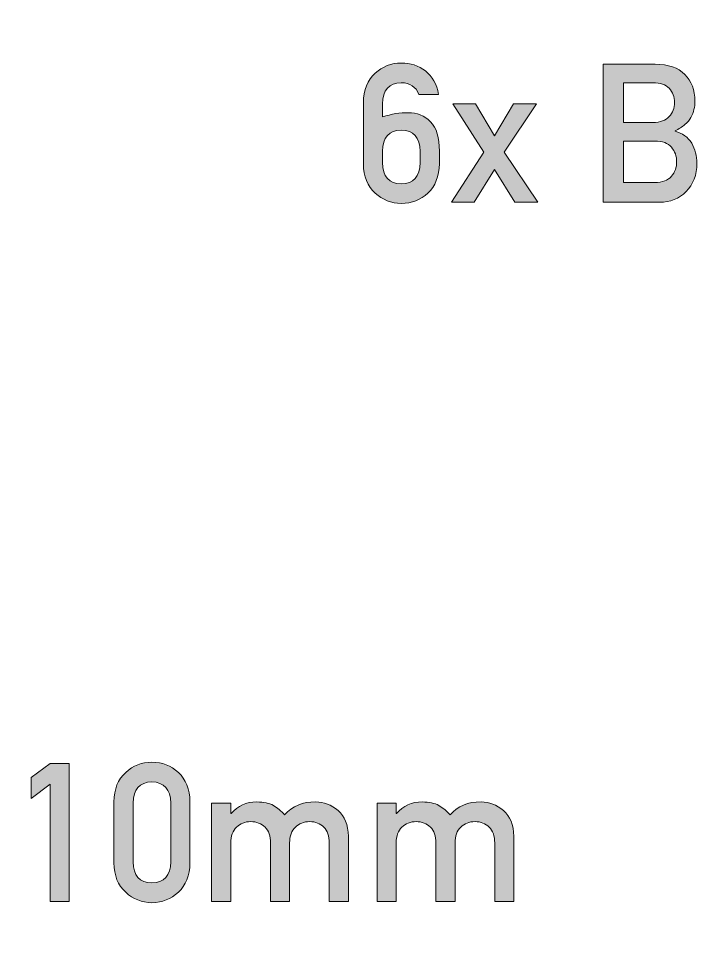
# Model space of a CAD drawing. Header units: inches. Extents: x -8 to 219, y 60 to 237.
# Drawn here: x 18 to 33.05, y 80.19 to 100.38 of the extents above; entities that cross this region are included whole.
import ezdxf

# ---------------------------------------------------------------- set-up
doc = ezdxf.new("R2010")
doc.units = ezdxf.units.IN
doc.header["$MEASUREMENT"] = 0
doc.layers.add('Ebene 1', color=7, linetype='Continuous')

# ---------------------------------------------------------------- blocks, each defined once
blk = doc.blocks.new('block 126')
at = {"layer": 'Ebene 1', "lineweight": 0}
blk.add_lwpolyline([(18.693, 83.681), (18.278, 83.367), (18.278, 83.827), (18.693, 84.137), (19.11, 84.137), (19.11, 81.123), (18.693, 81.123), (18.693, 83.681)], dxfattribs=at)
blk = doc.blocks.new('block 127')
at = {"layer": 'Ebene 1'}
h = blk.add_hatch(color=112, dxfattribs=at)
h.dxf.hatch_style = 2
h.paths.add_polyline_path([(18.693, 83.681), (18.278, 83.367), (18.278, 83.827), (18.693, 84.137), (19.11, 84.137), (19.11, 81.123), (18.693, 81.123)])
at = {"layer": 'Ebene 1', "lineweight": 0}
blk.add_lwpolyline([(18.693, 83.681), (18.278, 83.367), (18.278, 83.827), (18.693, 84.137), (19.11, 84.137), (19.11, 81.123), (18.693, 81.123), (18.693, 83.681), (18.693, 83.681)], dxfattribs=at)
blk = doc.blocks.new('block 128')
at = {"layer": 'Ebene 1', "lineweight": 0}
blk.add_open_spline([(20.085, 83.297), (20.087, 83.575), (20.173, 83.789), (20.343, 83.939), (20.502, 84.088), (20.692, 84.162), (20.912, 84.162), (21.139, 84.162), (21.332, 84.087), (21.491, 83.938), (21.653, 83.788), (21.737, 83.574), (21.742, 83.296), (21.742, 83.296), (21.742, 81.966), (21.742, 81.966), (21.737, 81.689), (21.653, 81.476), (21.491, 81.326), (21.332, 81.177), (21.139, 81.101), (20.912, 81.098), (20.692, 81.101), (20.502, 81.177), (20.343, 81.325), (20.173, 81.475), (20.087, 81.689), (20.085, 81.965), (20.085, 81.965), (20.085, 83.297), (20.085, 83.297)], degree=3, knots=[0, 0, 0, 0, 1, 1, 1, 2, 2, 2, 3, 3, 3, 4, 4, 4, 5, 5, 5, 6, 6, 6, 7, 7, 7, 8, 8, 8, 9, 9, 9, 10, 10, 10, 10], dxfattribs=at)
blk = doc.blocks.new('block 129')
at = {"layer": 'Ebene 1', "lineweight": 0}
blk.add_open_spline([(21.325, 83.27), (21.317, 83.573), (21.179, 83.727), (20.912, 83.732), (20.644, 83.727), (20.507, 83.573), (20.501, 83.27), (20.501, 83.27), (20.501, 81.99), (20.501, 81.99), (20.507, 81.685), (20.644, 81.531), (20.912, 81.528), (21.179, 81.531), (21.317, 81.685), (21.325, 81.99), (21.325, 81.99), (21.325, 83.27), (21.325, 83.27)], degree=3, knots=[0, 0, 0, 0, 1, 1, 1, 2, 2, 2, 3, 3, 3, 4, 4, 4, 5, 5, 5, 6, 6, 6, 6], dxfattribs=at)
blk = doc.blocks.new('block 130')
at = {"layer": 'Ebene 1'}
h = blk.add_hatch(color=112, dxfattribs=at)
h.dxf.hatch_style = 2
edge = h.paths.add_edge_path()
edge.add_spline(control_points=[(20.085, 83.297), (20.087, 83.575), (20.173, 83.789), (20.343, 83.939), (20.502, 84.088), (20.692, 84.162), (20.912, 84.162), (21.139, 84.162), (21.332, 84.087), (21.491, 83.938), (21.653, 83.788), (21.737, 83.574), (21.742, 83.296), (21.742, 83.296), (21.742, 81.966), (21.742, 81.966), (21.737, 81.689), (21.653, 81.476), (21.491, 81.326), (21.332, 81.177), (21.139, 81.101), (20.912, 81.098), (20.692, 81.101), (20.502, 81.177), (20.343, 81.325), (20.173, 81.475), (20.087, 81.689), (20.085, 81.965), (20.085, 81.965), (20.085, 83.297), (20.085, 83.297)], knot_values=[0, 0, 0, 0, 1, 1, 1, 2, 2, 2, 3, 3, 3, 4, 4, 4, 5, 5, 5, 6, 6, 6, 7, 7, 7, 8, 8, 8, 9, 9, 9, 10, 10, 10, 10], degree=3, periodic=1)
edge = h.paths.add_edge_path()
edge.add_spline(control_points=[(21.325, 83.27), (21.317, 83.573), (21.179, 83.727), (20.912, 83.732), (20.644, 83.727), (20.507, 83.573), (20.501, 83.27), (20.501, 83.27), (20.501, 81.99), (20.501, 81.99), (20.507, 81.685), (20.644, 81.531), (20.912, 81.528), (21.179, 81.531), (21.317, 81.685), (21.325, 81.99), (21.325, 81.99), (21.325, 83.27), (21.325, 83.27)], knot_values=[0, 0, 0, 0, 1, 1, 1, 2, 2, 2, 3, 3, 3, 4, 4, 4, 5, 5, 5, 6, 6, 6, 6], degree=3, periodic=1)
at = {"layer": 'Ebene 1', "lineweight": 0}
for points, knots in [([(20.085, 83.297), (20.087, 83.575), (20.173, 83.789), (20.343, 83.939), (20.502, 84.088), (20.692, 84.162), (20.912, 84.162), (21.139, 84.162), (21.332, 84.087), (21.491, 83.938), (21.653, 83.788), (21.737, 83.574), (21.742, 83.296), (21.742, 83.296), (21.742, 81.966), (21.742, 81.966), (21.737, 81.689), (21.653, 81.476), (21.491, 81.326), (21.332, 81.177), (21.139, 81.101), (20.912, 81.098), (20.692, 81.101), (20.502, 81.177), (20.343, 81.325), (20.173, 81.475), (20.087, 81.689), (20.085, 81.965), (20.085, 81.965), (20.085, 83.297), (20.085, 83.297)], [0, 0, 0, 0, 1, 1, 1, 2, 2, 2, 3, 3, 3, 4, 4, 4, 5, 5, 5, 6, 6, 6, 7, 7, 7, 8, 8, 8, 9, 9, 9, 10, 10, 10, 10]), ([(21.325, 83.27), (21.317, 83.573), (21.179, 83.727), (20.912, 83.732), (20.644, 83.727), (20.507, 83.573), (20.501, 83.27), (20.501, 83.27), (20.501, 81.99), (20.501, 81.99), (20.507, 81.685), (20.644, 81.531), (20.912, 81.528), (21.179, 81.531), (21.317, 81.685), (21.325, 81.99), (21.325, 81.99), (21.325, 83.27), (21.325, 83.27)], [0, 0, 0, 0, 1, 1, 1, 2, 2, 2, 3, 3, 3, 4, 4, 4, 5, 5, 5, 6, 6, 6, 6])]:
    blk.add_open_spline(points, degree=3, knots=knots, dxfattribs=at)
blk = doc.blocks.new('block 131')
at = {"layer": 'Ebene 1', "lineweight": 0}
blk.add_open_spline([(22.215, 83.269), (22.215, 83.269), (22.633, 83.269), (22.633, 83.269), (22.633, 83.269), (22.633, 83.041), (22.633, 83.041), (22.633, 83.041), (22.641, 83.041), (22.641, 83.041), (22.783, 83.211), (22.97, 83.296), (23.201, 83.296), (23.35, 83.293), (23.47, 83.267), (23.561, 83.219), (23.651, 83.165), (23.733, 83.097), (23.807, 83.014), (23.975, 83.205), (24.2, 83.298), (24.483, 83.296), (24.661, 83.296), (24.823, 83.233), (24.971, 83.107), (25.117, 82.981), (25.193, 82.795), (25.198, 82.549), (25.198, 82.549), (25.198, 81.123), (25.198, 81.123), (25.198, 81.123), (24.781, 81.123), (24.781, 81.123), (24.781, 81.123), (24.781, 82.402), (24.781, 82.402), (24.781, 82.553), (24.741, 82.667), (24.661, 82.746), (24.581, 82.826), (24.478, 82.866), (24.352, 82.866), (24.226, 82.866), (24.122, 82.826), (24.041, 82.746), (23.958, 82.667), (23.916, 82.553), (23.916, 82.402), (23.916, 82.402), (23.916, 81.123), (23.916, 81.123), (23.916, 81.123), (23.499, 81.123), (23.499, 81.123), (23.499, 81.123), (23.499, 82.402), (23.499, 82.402), (23.499, 82.553), (23.459, 82.667), (23.379, 82.746), (23.298, 82.826), (23.194, 82.866), (23.068, 82.866), (22.942, 82.866), (22.839, 82.826), (22.759, 82.746), (22.675, 82.667), (22.633, 82.553), (22.633, 82.402), (22.633, 82.402), (22.633, 81.123), (22.633, 81.123), (22.633, 81.123), (22.215, 81.123), (22.215, 81.123), (22.215, 81.123), (22.215, 83.269), (22.215, 83.269)], degree=3, knots=[0, 0, 0, 0, 1, 1, 1, 2, 2, 2, 3, 3, 3, 4, 4, 4, 5, 5, 5, 6, 6, 6, 7, 7, 7, 8, 8, 8, 9, 9, 9, 10, 10, 10, 11, 11, 11, 12, 12, 12, 13, 13, 13, 14, 14, 14, 15, 15, 15, 16, 16, 16, 17, 17, 17, 18, 18, 18, 19, 19, 19, 20, 20, 20, 21, 21, 21, 22, 22, 22, 23, 23, 23, 24, 24, 24, 25, 25, 25, 26, 26, 26, 26], dxfattribs=at)
blk = doc.blocks.new('block 132')
at = {"layer": 'Ebene 1'}
h = blk.add_hatch(color=112, dxfattribs=at)
h.dxf.hatch_style = 2
edge = h.paths.add_edge_path()
edge.add_spline(control_points=[(22.215, 83.269), (22.215, 83.269), (22.633, 83.269), (22.633, 83.269), (22.633, 83.269), (22.633, 83.041), (22.633, 83.041), (22.633, 83.041), (22.641, 83.041), (22.641, 83.041), (22.783, 83.211), (22.97, 83.296), (23.201, 83.296), (23.35, 83.293), (23.47, 83.267), (23.561, 83.219), (23.651, 83.165), (23.733, 83.097), (23.807, 83.014), (23.975, 83.205), (24.2, 83.298), (24.483, 83.296), (24.661, 83.296), (24.823, 83.233), (24.971, 83.107), (25.117, 82.981), (25.193, 82.795), (25.198, 82.549), (25.198, 82.549), (25.198, 81.123), (25.198, 81.123), (25.198, 81.123), (24.781, 81.123), (24.781, 81.123), (24.781, 81.123), (24.781, 82.402), (24.781, 82.402), (24.781, 82.553), (24.741, 82.667), (24.661, 82.746), (24.581, 82.826), (24.478, 82.866), (24.352, 82.866), (24.226, 82.866), (24.122, 82.826), (24.041, 82.746), (23.958, 82.667), (23.916, 82.553), (23.916, 82.402), (23.916, 82.402), (23.916, 81.123), (23.916, 81.123), (23.916, 81.123), (23.499, 81.123), (23.499, 81.123), (23.499, 81.123), (23.499, 82.402), (23.499, 82.402), (23.499, 82.553), (23.459, 82.667), (23.379, 82.746), (23.298, 82.826), (23.194, 82.866), (23.068, 82.866), (22.942, 82.866), (22.839, 82.826), (22.759, 82.746), (22.675, 82.667), (22.633, 82.553), (22.633, 82.402), (22.633, 82.402), (22.633, 81.123), (22.633, 81.123), (22.633, 81.123), (22.215, 81.123), (22.215, 81.123), (22.215, 81.123), (22.215, 83.269), (22.215, 83.269)], knot_values=[0, 0, 0, 0, 1, 1, 1, 2, 2, 2, 3, 3, 3, 4, 4, 4, 5, 5, 5, 6, 6, 6, 7, 7, 7, 8, 8, 8, 9, 9, 9, 10, 10, 10, 11, 11, 11, 12, 12, 12, 13, 13, 13, 14, 14, 14, 15, 15, 15, 16, 16, 16, 17, 17, 17, 18, 18, 18, 19, 19, 19, 20, 20, 20, 21, 21, 21, 22, 22, 22, 23, 23, 23, 24, 24, 24, 25, 25, 25, 26, 26, 26, 26], degree=3, periodic=1)
at = {"layer": 'Ebene 1', "lineweight": 0}
blk.add_open_spline([(22.215, 83.269), (22.215, 83.269), (22.633, 83.269), (22.633, 83.269), (22.633, 83.269), (22.633, 83.041), (22.633, 83.041), (22.633, 83.041), (22.641, 83.041), (22.641, 83.041), (22.783, 83.211), (22.97, 83.296), (23.201, 83.296), (23.35, 83.293), (23.47, 83.267), (23.561, 83.219), (23.651, 83.165), (23.733, 83.097), (23.807, 83.014), (23.975, 83.205), (24.2, 83.298), (24.483, 83.296), (24.661, 83.296), (24.823, 83.233), (24.971, 83.107), (25.117, 82.981), (25.193, 82.795), (25.198, 82.549), (25.198, 82.549), (25.198, 81.123), (25.198, 81.123), (25.198, 81.123), (24.781, 81.123), (24.781, 81.123), (24.781, 81.123), (24.781, 82.402), (24.781, 82.402), (24.781, 82.553), (24.741, 82.667), (24.661, 82.746), (24.581, 82.826), (24.478, 82.866), (24.352, 82.866), (24.226, 82.866), (24.122, 82.826), (24.041, 82.746), (23.958, 82.667), (23.916, 82.553), (23.916, 82.402), (23.916, 82.402), (23.916, 81.123), (23.916, 81.123), (23.916, 81.123), (23.499, 81.123), (23.499, 81.123), (23.499, 81.123), (23.499, 82.402), (23.499, 82.402), (23.499, 82.553), (23.459, 82.667), (23.379, 82.746), (23.298, 82.826), (23.194, 82.866), (23.068, 82.866), (22.942, 82.866), (22.839, 82.826), (22.759, 82.746), (22.675, 82.667), (22.633, 82.553), (22.633, 82.402), (22.633, 82.402), (22.633, 81.123), (22.633, 81.123), (22.633, 81.123), (22.215, 81.123), (22.215, 81.123), (22.215, 81.123), (22.215, 83.269), (22.215, 83.269)], degree=3, knots=[0, 0, 0, 0, 1, 1, 1, 2, 2, 2, 3, 3, 3, 4, 4, 4, 5, 5, 5, 6, 6, 6, 7, 7, 7, 8, 8, 8, 9, 9, 9, 10, 10, 10, 11, 11, 11, 12, 12, 12, 13, 13, 13, 14, 14, 14, 15, 15, 15, 16, 16, 16, 17, 17, 17, 18, 18, 18, 19, 19, 19, 20, 20, 20, 21, 21, 21, 22, 22, 22, 23, 23, 23, 24, 24, 24, 25, 25, 25, 26, 26, 26, 26], dxfattribs=at)
blk = doc.blocks.new('block 133')
at = {"layer": 'Ebene 1', "lineweight": 0}
blk.add_open_spline([(25.822, 83.269), (25.822, 83.269), (26.24, 83.269), (26.24, 83.269), (26.24, 83.269), (26.24, 83.041), (26.24, 83.041), (26.24, 83.041), (26.248, 83.041), (26.248, 83.041), (26.39, 83.211), (26.577, 83.296), (26.808, 83.296), (26.957, 83.293), (27.077, 83.267), (27.168, 83.219), (27.258, 83.165), (27.34, 83.097), (27.414, 83.014), (27.582, 83.205), (27.807, 83.298), (28.09, 83.296), (28.268, 83.296), (28.43, 83.233), (28.578, 83.107), (28.724, 82.981), (28.8, 82.795), (28.805, 82.549), (28.805, 82.549), (28.805, 81.123), (28.805, 81.123), (28.805, 81.123), (28.388, 81.123), (28.388, 81.123), (28.388, 81.123), (28.388, 82.402), (28.388, 82.402), (28.388, 82.553), (28.348, 82.667), (28.268, 82.746), (28.188, 82.826), (28.085, 82.866), (27.959, 82.866), (27.833, 82.866), (27.729, 82.826), (27.648, 82.746), (27.565, 82.667), (27.523, 82.553), (27.523, 82.402), (27.523, 82.402), (27.523, 81.123), (27.523, 81.123), (27.523, 81.123), (27.106, 81.123), (27.106, 81.123), (27.106, 81.123), (27.106, 82.402), (27.106, 82.402), (27.106, 82.553), (27.066, 82.667), (26.986, 82.746), (26.905, 82.826), (26.801, 82.866), (26.675, 82.866), (26.549, 82.866), (26.446, 82.826), (26.366, 82.746), (26.282, 82.667), (26.24, 82.553), (26.24, 82.402), (26.24, 82.402), (26.24, 81.123), (26.24, 81.123), (26.24, 81.123), (25.822, 81.123), (25.822, 81.123), (25.822, 81.123), (25.822, 83.269), (25.822, 83.269)], degree=3, knots=[0, 0, 0, 0, 1, 1, 1, 2, 2, 2, 3, 3, 3, 4, 4, 4, 5, 5, 5, 6, 6, 6, 7, 7, 7, 8, 8, 8, 9, 9, 9, 10, 10, 10, 11, 11, 11, 12, 12, 12, 13, 13, 13, 14, 14, 14, 15, 15, 15, 16, 16, 16, 17, 17, 17, 18, 18, 18, 19, 19, 19, 20, 20, 20, 21, 21, 21, 22, 22, 22, 23, 23, 23, 24, 24, 24, 25, 25, 25, 26, 26, 26, 26], dxfattribs=at)
blk = doc.blocks.new('block 134')
at = {"layer": 'Ebene 1'}
h = blk.add_hatch(color=112, dxfattribs=at)
h.dxf.hatch_style = 2
edge = h.paths.add_edge_path()
edge.add_spline(control_points=[(25.822, 83.269), (25.822, 83.269), (26.24, 83.269), (26.24, 83.269), (26.24, 83.269), (26.24, 83.041), (26.24, 83.041), (26.24, 83.041), (26.248, 83.041), (26.248, 83.041), (26.39, 83.211), (26.577, 83.296), (26.808, 83.296), (26.957, 83.293), (27.077, 83.267), (27.168, 83.219), (27.258, 83.165), (27.34, 83.097), (27.414, 83.014), (27.582, 83.205), (27.807, 83.298), (28.09, 83.296), (28.268, 83.296), (28.43, 83.233), (28.578, 83.107), (28.724, 82.981), (28.8, 82.795), (28.805, 82.549), (28.805, 82.549), (28.805, 81.123), (28.805, 81.123), (28.805, 81.123), (28.388, 81.123), (28.388, 81.123), (28.388, 81.123), (28.388, 82.402), (28.388, 82.402), (28.388, 82.553), (28.348, 82.667), (28.268, 82.746), (28.188, 82.826), (28.085, 82.866), (27.959, 82.866), (27.833, 82.866), (27.729, 82.826), (27.648, 82.746), (27.565, 82.667), (27.523, 82.553), (27.523, 82.402), (27.523, 82.402), (27.523, 81.123), (27.523, 81.123), (27.523, 81.123), (27.106, 81.123), (27.106, 81.123), (27.106, 81.123), (27.106, 82.402), (27.106, 82.402), (27.106, 82.553), (27.066, 82.667), (26.986, 82.746), (26.905, 82.826), (26.801, 82.866), (26.675, 82.866), (26.549, 82.866), (26.446, 82.826), (26.366, 82.746), (26.282, 82.667), (26.24, 82.553), (26.24, 82.402), (26.24, 82.402), (26.24, 81.123), (26.24, 81.123), (26.24, 81.123), (25.822, 81.123), (25.822, 81.123), (25.822, 81.123), (25.822, 83.269), (25.822, 83.269)], knot_values=[0, 0, 0, 0, 1, 1, 1, 2, 2, 2, 3, 3, 3, 4, 4, 4, 5, 5, 5, 6, 6, 6, 7, 7, 7, 8, 8, 8, 9, 9, 9, 10, 10, 10, 11, 11, 11, 12, 12, 12, 13, 13, 13, 14, 14, 14, 15, 15, 15, 16, 16, 16, 17, 17, 17, 18, 18, 18, 19, 19, 19, 20, 20, 20, 21, 21, 21, 22, 22, 22, 23, 23, 23, 24, 24, 24, 25, 25, 25, 26, 26, 26, 26], degree=3, periodic=1)
at = {"layer": 'Ebene 1', "lineweight": 0}
blk.add_open_spline([(25.822, 83.269), (25.822, 83.269), (26.24, 83.269), (26.24, 83.269), (26.24, 83.269), (26.24, 83.041), (26.24, 83.041), (26.24, 83.041), (26.248, 83.041), (26.248, 83.041), (26.39, 83.211), (26.577, 83.296), (26.808, 83.296), (26.957, 83.293), (27.077, 83.267), (27.168, 83.219), (27.258, 83.165), (27.34, 83.097), (27.414, 83.014), (27.582, 83.205), (27.807, 83.298), (28.09, 83.296), (28.268, 83.296), (28.43, 83.233), (28.578, 83.107), (28.724, 82.981), (28.8, 82.795), (28.805, 82.549), (28.805, 82.549), (28.805, 81.123), (28.805, 81.123), (28.805, 81.123), (28.388, 81.123), (28.388, 81.123), (28.388, 81.123), (28.388, 82.402), (28.388, 82.402), (28.388, 82.553), (28.348, 82.667), (28.268, 82.746), (28.188, 82.826), (28.085, 82.866), (27.959, 82.866), (27.833, 82.866), (27.729, 82.826), (27.648, 82.746), (27.565, 82.667), (27.523, 82.553), (27.523, 82.402), (27.523, 82.402), (27.523, 81.123), (27.523, 81.123), (27.523, 81.123), (27.106, 81.123), (27.106, 81.123), (27.106, 81.123), (27.106, 82.402), (27.106, 82.402), (27.106, 82.553), (27.066, 82.667), (26.986, 82.746), (26.905, 82.826), (26.801, 82.866), (26.675, 82.866), (26.549, 82.866), (26.446, 82.826), (26.366, 82.746), (26.282, 82.667), (26.24, 82.553), (26.24, 82.402), (26.24, 82.402), (26.24, 81.123), (26.24, 81.123), (26.24, 81.123), (25.822, 81.123), (25.822, 81.123), (25.822, 81.123), (25.822, 83.269), (25.822, 83.269)], degree=3, knots=[0, 0, 0, 0, 1, 1, 1, 2, 2, 2, 3, 3, 3, 4, 4, 4, 5, 5, 5, 6, 6, 6, 7, 7, 7, 8, 8, 8, 9, 9, 9, 10, 10, 10, 11, 11, 11, 12, 12, 12, 13, 13, 13, 14, 14, 14, 15, 15, 15, 16, 16, 16, 17, 17, 17, 18, 18, 18, 19, 19, 19, 20, 20, 20, 21, 21, 21, 22, 22, 22, 23, 23, 23, 24, 24, 24, 25, 25, 25, 26, 26, 26, 26], dxfattribs=at)
blk = doc.blocks.new('block 184')
at = {"layer": 'Ebene 1', "lineweight": 0}
blk.add_open_spline([(25.524, 98.544), (25.526, 98.822), (25.613, 99.036), (25.782, 99.186), (25.941, 99.335), (26.131, 99.409), (26.351, 99.409), (26.549, 99.409), (26.725, 99.352), (26.878, 99.236), (27.028, 99.118), (27.124, 98.948), (27.165, 98.726), (27.165, 98.726), (26.734, 98.726), (26.734, 98.726), (26.668, 98.892), (26.54, 98.977), (26.35, 98.98), (26.083, 98.974), (25.946, 98.82), (25.941, 98.517), (25.941, 98.517), (25.941, 98.233), (25.941, 98.233), (26.14, 98.298), (26.326, 98.329), (26.499, 98.326), (26.691, 98.326), (26.855, 98.26), (26.988, 98.128), (27.12, 97.992), (27.184, 97.78), (27.181, 97.489), (27.181, 97.489), (27.181, 97.214), (27.181, 97.214), (27.176, 96.937), (27.092, 96.723), (26.931, 96.573), (26.772, 96.424), (26.579, 96.349), (26.351, 96.346), (26.131, 96.349), (25.941, 96.424), (25.782, 96.573), (25.613, 96.723), (25.526, 96.936), (25.524, 97.213), (25.524, 97.213), (25.524, 98.544), (25.524, 98.544)], degree=3, knots=[0, 0, 0, 0, 1, 1, 1, 2, 2, 2, 3, 3, 3, 4, 4, 4, 5, 5, 5, 6, 6, 6, 7, 7, 7, 8, 8, 8, 9, 9, 9, 10, 10, 10, 11, 11, 11, 12, 12, 12, 13, 13, 13, 14, 14, 14, 15, 15, 15, 16, 16, 16, 17, 17, 17, 17], dxfattribs=at)
blk = doc.blocks.new('block 185')
at = {"layer": 'Ebene 1', "lineweight": 0}
blk.add_open_spline([(25.941, 97.237), (25.946, 96.932), (26.083, 96.778), (26.351, 96.776), (26.618, 96.778), (26.756, 96.932), (26.764, 97.237), (26.764, 97.237), (26.764, 97.484), (26.764, 97.484), (26.756, 97.786), (26.618, 97.94), (26.351, 97.946), (26.083, 97.94), (25.946, 97.786), (25.941, 97.484), (25.941, 97.484), (25.941, 97.237), (25.941, 97.237)], degree=3, knots=[0, 0, 0, 0, 1, 1, 1, 2, 2, 2, 3, 3, 3, 4, 4, 4, 5, 5, 5, 6, 6, 6, 6], dxfattribs=at)
blk = doc.blocks.new('block 186')
at = {"layer": 'Ebene 1'}
h = blk.add_hatch(color=112, dxfattribs=at)
h.dxf.hatch_style = 2
edge = h.paths.add_edge_path()
edge.add_spline(control_points=[(25.524, 98.544), (25.526, 98.822), (25.613, 99.036), (25.782, 99.186), (25.941, 99.335), (26.131, 99.409), (26.351, 99.409), (26.549, 99.409), (26.725, 99.352), (26.878, 99.236), (27.028, 99.118), (27.124, 98.948), (27.165, 98.726), (27.165, 98.726), (26.734, 98.726), (26.734, 98.726), (26.668, 98.892), (26.54, 98.977), (26.35, 98.98), (26.083, 98.974), (25.946, 98.82), (25.941, 98.517), (25.941, 98.517), (25.941, 98.233), (25.941, 98.233), (26.14, 98.298), (26.326, 98.329), (26.499, 98.326), (26.691, 98.326), (26.855, 98.26), (26.988, 98.128), (27.12, 97.992), (27.184, 97.78), (27.181, 97.489), (27.181, 97.489), (27.181, 97.214), (27.181, 97.214), (27.176, 96.937), (27.092, 96.723), (26.931, 96.573), (26.772, 96.424), (26.579, 96.349), (26.351, 96.346), (26.131, 96.349), (25.941, 96.424), (25.782, 96.573), (25.613, 96.723), (25.526, 96.936), (25.524, 97.213), (25.524, 97.213), (25.524, 98.544), (25.524, 98.544)], knot_values=[0, 0, 0, 0, 1, 1, 1, 2, 2, 2, 3, 3, 3, 4, 4, 4, 5, 5, 5, 6, 6, 6, 7, 7, 7, 8, 8, 8, 9, 9, 9, 10, 10, 10, 11, 11, 11, 12, 12, 12, 13, 13, 13, 14, 14, 14, 15, 15, 15, 16, 16, 16, 17, 17, 17, 17], degree=3, periodic=1)
edge = h.paths.add_edge_path()
edge.add_spline(control_points=[(25.941, 97.237), (25.946, 96.932), (26.083, 96.778), (26.351, 96.776), (26.618, 96.778), (26.756, 96.932), (26.764, 97.237), (26.764, 97.237), (26.764, 97.484), (26.764, 97.484), (26.756, 97.786), (26.618, 97.94), (26.351, 97.946), (26.083, 97.94), (25.946, 97.786), (25.941, 97.484), (25.941, 97.484), (25.941, 97.237), (25.941, 97.237)], knot_values=[0, 0, 0, 0, 1, 1, 1, 2, 2, 2, 3, 3, 3, 4, 4, 4, 5, 5, 5, 6, 6, 6, 6], degree=3, periodic=1)
at = {"layer": 'Ebene 1', "lineweight": 0}
for points, knots in [([(25.524, 98.544), (25.526, 98.822), (25.613, 99.036), (25.782, 99.186), (25.941, 99.335), (26.131, 99.409), (26.351, 99.409), (26.549, 99.409), (26.725, 99.352), (26.878, 99.236), (27.028, 99.118), (27.124, 98.948), (27.165, 98.726), (27.165, 98.726), (26.734, 98.726), (26.734, 98.726), (26.668, 98.892), (26.54, 98.977), (26.35, 98.98), (26.083, 98.974), (25.946, 98.82), (25.941, 98.517), (25.941, 98.517), (25.941, 98.233), (25.941, 98.233), (26.14, 98.298), (26.326, 98.329), (26.499, 98.326), (26.691, 98.326), (26.855, 98.26), (26.988, 98.128), (27.12, 97.992), (27.184, 97.78), (27.181, 97.489), (27.181, 97.489), (27.181, 97.214), (27.181, 97.214), (27.176, 96.937), (27.092, 96.723), (26.931, 96.573), (26.772, 96.424), (26.579, 96.349), (26.351, 96.346), (26.131, 96.349), (25.941, 96.424), (25.782, 96.573), (25.613, 96.723), (25.526, 96.936), (25.524, 97.213), (25.524, 97.213), (25.524, 98.544), (25.524, 98.544)], [0, 0, 0, 0, 1, 1, 1, 2, 2, 2, 3, 3, 3, 4, 4, 4, 5, 5, 5, 6, 6, 6, 7, 7, 7, 8, 8, 8, 9, 9, 9, 10, 10, 10, 11, 11, 11, 12, 12, 12, 13, 13, 13, 14, 14, 14, 15, 15, 15, 16, 16, 16, 17, 17, 17, 17]), ([(25.941, 97.237), (25.946, 96.932), (26.083, 96.778), (26.351, 96.776), (26.618, 96.778), (26.756, 96.932), (26.764, 97.237), (26.764, 97.237), (26.764, 97.484), (26.764, 97.484), (26.756, 97.786), (26.618, 97.94), (26.351, 97.946), (26.083, 97.94), (25.946, 97.786), (25.941, 97.484), (25.941, 97.484), (25.941, 97.237), (25.941, 97.237)], [0, 0, 0, 0, 1, 1, 1, 2, 2, 2, 3, 3, 3, 4, 4, 4, 5, 5, 5, 6, 6, 6, 6])]:
    blk.add_open_spline(points, degree=3, knots=knots, dxfattribs=at)
blk = doc.blocks.new('block 187')
at = {"layer": 'Ebene 1', "lineweight": 0}
blk.add_lwpolyline([(27.472, 98.516), (27.972, 98.516), (28.384, 97.823), (28.798, 98.516), (29.299, 98.516), (28.596, 97.466), (29.327, 96.371), (28.829, 96.371), (28.384, 97.085), (27.942, 96.371), (27.442, 96.371), (28.152, 97.466), (27.472, 98.516)], dxfattribs=at)
blk = doc.blocks.new('block 188')
at = {"layer": 'Ebene 1'}
h = blk.add_hatch(color=112, dxfattribs=at)
h.dxf.hatch_style = 2
h.paths.add_polyline_path([(27.472, 98.516), (27.972, 98.516), (28.384, 97.823), (28.798, 98.516), (29.299, 98.516), (28.596, 97.466), (29.327, 96.371), (28.829, 96.371), (28.384, 97.085), (27.942, 96.371), (27.442, 96.371), (28.152, 97.466)])
at = {"layer": 'Ebene 1', "lineweight": 0}
blk.add_lwpolyline([(27.472, 98.516), (27.972, 98.516), (28.384, 97.823), (28.798, 98.516), (29.299, 98.516), (28.596, 97.466), (29.327, 96.371), (28.829, 96.371), (28.384, 97.085), (27.942, 96.371), (27.442, 96.371), (28.152, 97.466), (27.472, 98.516), (27.472, 98.516)], dxfattribs=at)
blk = doc.blocks.new('block 189')
at = {"layer": 'Ebene 1', "lineweight": 0}
blk.add_open_spline([(30.755, 99.384), (30.755, 99.384), (31.887, 99.384), (31.887, 99.384), (32.174, 99.382), (32.389, 99.307), (32.534, 99.161), (32.679, 99.014), (32.752, 98.819), (32.752, 98.576), (32.755, 98.452), (32.726, 98.334), (32.666, 98.221), (32.635, 98.167), (32.591, 98.116), (32.534, 98.068), (32.476, 98.017), (32.405, 97.971), (32.322, 97.929), (32.322, 97.929), (32.322, 97.921), (32.322, 97.921), (32.481, 97.878), (32.601, 97.792), (32.683, 97.663), (32.759, 97.529), (32.797, 97.384), (32.797, 97.226), (32.795, 96.966), (32.716, 96.76), (32.561, 96.608), (32.407, 96.45), (32.215, 96.371), (31.986, 96.371), (31.986, 96.371), (30.755, 96.371), (30.755, 96.371), (30.755, 96.371), (30.755, 99.384), (30.755, 99.384)], degree=3, knots=[0, 0, 0, 0, 1, 1, 1, 2, 2, 2, 3, 3, 3, 4, 4, 4, 5, 5, 5, 6, 6, 6, 7, 7, 7, 8, 8, 8, 9, 9, 9, 10, 10, 10, 11, 11, 11, 12, 12, 12, 13, 13, 13, 13], dxfattribs=at)
blk = doc.blocks.new('block 190')
at = {"layer": 'Ebene 1', "lineweight": 0}
blk.add_open_spline([(31.197, 98.98), (31.197, 98.98), (31.197, 98.113), (31.197, 98.113), (31.197, 98.113), (31.837, 98.113), (31.837, 98.113), (31.998, 98.113), (32.117, 98.157), (32.193, 98.244), (32.271, 98.324), (32.31, 98.425), (32.31, 98.547), (32.31, 98.669), (32.271, 98.772), (32.193, 98.857), (32.117, 98.936), (31.998, 98.977), (31.837, 98.98), (31.837, 98.98), (31.197, 98.98), (31.197, 98.98)], degree=3, knots=[0, 0, 0, 0, 1, 1, 1, 2, 2, 2, 3, 3, 3, 4, 4, 4, 5, 5, 5, 6, 6, 6, 7, 7, 7, 7], dxfattribs=at)
blk = doc.blocks.new('block 191')
at = {"layer": 'Ebene 1', "lineweight": 0}
blk.add_open_spline([(31.197, 97.708), (31.197, 97.708), (31.197, 96.8), (31.197, 96.8), (31.197, 96.8), (31.88, 96.8), (31.88, 96.8), (32.044, 96.803), (32.165, 96.85), (32.241, 96.939), (32.317, 97.028), (32.355, 97.133), (32.355, 97.254), (32.355, 97.379), (32.317, 97.485), (32.241, 97.574), (32.165, 97.661), (32.044, 97.706), (31.88, 97.708), (31.88, 97.708), (31.197, 97.708), (31.197, 97.708)], degree=3, knots=[0, 0, 0, 0, 1, 1, 1, 2, 2, 2, 3, 3, 3, 4, 4, 4, 5, 5, 5, 6, 6, 6, 7, 7, 7, 7], dxfattribs=at)
blk = doc.blocks.new('block 192')
at = {"layer": 'Ebene 1'}
h = blk.add_hatch(color=112, dxfattribs=at)
h.dxf.hatch_style = 2
edge = h.paths.add_edge_path()
edge.add_spline(control_points=[(30.755, 99.384), (30.755, 99.384), (31.887, 99.384), (31.887, 99.384), (32.174, 99.382), (32.389, 99.307), (32.534, 99.161), (32.679, 99.014), (32.752, 98.819), (32.752, 98.576), (32.755, 98.452), (32.726, 98.334), (32.666, 98.221), (32.635, 98.167), (32.591, 98.116), (32.534, 98.068), (32.476, 98.017), (32.405, 97.971), (32.322, 97.929), (32.322, 97.929), (32.322, 97.921), (32.322, 97.921), (32.481, 97.878), (32.601, 97.792), (32.683, 97.663), (32.759, 97.529), (32.797, 97.384), (32.797, 97.226), (32.795, 96.966), (32.716, 96.76), (32.561, 96.608), (32.407, 96.45), (32.215, 96.371), (31.986, 96.371), (31.986, 96.371), (30.755, 96.371), (30.755, 96.371), (30.755, 96.371), (30.755, 99.384), (30.755, 99.384)], knot_values=[0, 0, 0, 0, 1, 1, 1, 2, 2, 2, 3, 3, 3, 4, 4, 4, 5, 5, 5, 6, 6, 6, 7, 7, 7, 8, 8, 8, 9, 9, 9, 10, 10, 10, 11, 11, 11, 12, 12, 12, 13, 13, 13, 13], degree=3, periodic=1)
edge = h.paths.add_edge_path()
edge.add_spline(control_points=[(31.197, 98.98), (31.197, 98.98), (31.197, 98.113), (31.197, 98.113), (31.197, 98.113), (31.837, 98.113), (31.837, 98.113), (31.998, 98.113), (32.117, 98.157), (32.193, 98.244), (32.271, 98.324), (32.31, 98.425), (32.31, 98.547), (32.31, 98.669), (32.271, 98.772), (32.193, 98.857), (32.117, 98.936), (31.998, 98.977), (31.837, 98.98), (31.837, 98.98), (31.197, 98.98), (31.197, 98.98)], knot_values=[0, 0, 0, 0, 1, 1, 1, 2, 2, 2, 3, 3, 3, 4, 4, 4, 5, 5, 5, 6, 6, 6, 7, 7, 7, 7], degree=3, periodic=1)
edge = h.paths.add_edge_path()
edge.add_spline(control_points=[(31.197, 97.708), (31.197, 97.708), (31.197, 96.8), (31.197, 96.8), (31.197, 96.8), (31.88, 96.8), (31.88, 96.8), (32.044, 96.803), (32.165, 96.85), (32.241, 96.939), (32.317, 97.028), (32.355, 97.133), (32.355, 97.254), (32.355, 97.379), (32.317, 97.485), (32.241, 97.574), (32.165, 97.661), (32.044, 97.706), (31.88, 97.708), (31.88, 97.708), (31.197, 97.708), (31.197, 97.708)], knot_values=[0, 0, 0, 0, 1, 1, 1, 2, 2, 2, 3, 3, 3, 4, 4, 4, 5, 5, 5, 6, 6, 6, 7, 7, 7, 7], degree=3, periodic=1)
at = {"layer": 'Ebene 1', "lineweight": 0}
for points, knots in [([(30.755, 99.384), (30.755, 99.384), (31.887, 99.384), (31.887, 99.384), (32.174, 99.382), (32.389, 99.307), (32.534, 99.161), (32.679, 99.014), (32.752, 98.819), (32.752, 98.576), (32.755, 98.452), (32.726, 98.334), (32.666, 98.221), (32.635, 98.167), (32.591, 98.116), (32.534, 98.068), (32.476, 98.017), (32.405, 97.971), (32.322, 97.929), (32.322, 97.929), (32.322, 97.921), (32.322, 97.921), (32.481, 97.878), (32.601, 97.792), (32.683, 97.663), (32.759, 97.529), (32.797, 97.384), (32.797, 97.226), (32.795, 96.966), (32.716, 96.76), (32.561, 96.608), (32.407, 96.45), (32.215, 96.371), (31.986, 96.371), (31.986, 96.371), (30.755, 96.371), (30.755, 96.371), (30.755, 96.371), (30.755, 99.384), (30.755, 99.384)], [0, 0, 0, 0, 1, 1, 1, 2, 2, 2, 3, 3, 3, 4, 4, 4, 5, 5, 5, 6, 6, 6, 7, 7, 7, 8, 8, 8, 9, 9, 9, 10, 10, 10, 11, 11, 11, 12, 12, 12, 13, 13, 13, 13]), ([(31.197, 98.98), (31.197, 98.98), (31.197, 98.113), (31.197, 98.113), (31.197, 98.113), (31.837, 98.113), (31.837, 98.113), (31.998, 98.113), (32.117, 98.157), (32.193, 98.244), (32.271, 98.324), (32.31, 98.425), (32.31, 98.547), (32.31, 98.669), (32.271, 98.772), (32.193, 98.857), (32.117, 98.936), (31.998, 98.977), (31.837, 98.98), (31.837, 98.98), (31.197, 98.98), (31.197, 98.98)], [0, 0, 0, 0, 1, 1, 1, 2, 2, 2, 3, 3, 3, 4, 4, 4, 5, 5, 5, 6, 6, 6, 7, 7, 7, 7]), ([(31.197, 97.708), (31.197, 97.708), (31.197, 96.8), (31.197, 96.8), (31.197, 96.8), (31.88, 96.8), (31.88, 96.8), (32.044, 96.803), (32.165, 96.85), (32.241, 96.939), (32.317, 97.028), (32.355, 97.133), (32.355, 97.254), (32.355, 97.379), (32.317, 97.485), (32.241, 97.574), (32.165, 97.661), (32.044, 97.706), (31.88, 97.708), (31.88, 97.708), (31.197, 97.708), (31.197, 97.708)], [0, 0, 0, 0, 1, 1, 1, 2, 2, 2, 3, 3, 3, 4, 4, 4, 5, 5, 5, 6, 6, 6, 7, 7, 7, 7])]:
    blk.add_open_spline(points, degree=3, knots=knots, dxfattribs=at)
blk = doc.blocks.new('block 212')
at = {"layer": 'Ebene 1', "color": 1, "lineweight": 9}
blk.add_open_spline([(104.791, 59.994), (104.791, 59.994), (104.791, 113.844), (104.791, 113.844), (104.791, 113.844), (99.393, 113.844), (99.393, 113.844), (99.393, 113.844), (97.136, 110.034), (97.136, 110.034), (98.221, 108.948), (98.88, 107.395), (98.74, 105.7), (98.509, 102.931), (96.168, 100.719), (93.391, 100.652), (90.295, 100.577), (87.752, 103.074), (87.752, 106.153), (87.752, 107.67), (88.352, 109.046), (89.375, 110.034), (89.375, 110.034), (87.094, 113.844), (87.094, 113.844), (87.094, 113.844), (74.048, 113.844), (74.048, 113.844), (74.048, 113.844), (74.048, 121.794), (74.048, 121.794), (74.048, 121.794), (60.048, 121.794), (60.048, 121.794), (58.39, 121.794), (57.043, 123.136), (57.037, 124.794), (57.037, 124.794), (57.037, 124.794), (57.037, 124.794), (57.037, 124.794), (47.037, 124.794), (47.037, 124.794), (47.037, 124.794), (47.037, 133.794), (47.037, 133.794), (47.037, 133.794), (57.037, 133.794), (57.037, 133.794), (57.037, 133.794), (57.037, 133.794), (57.037, 133.794), (57.043, 135.453), (58.39, 136.794), (60.048, 136.794), (60.048, 136.794), (74.048, 136.794), (74.048, 136.794), (74.048, 136.794), (74.048, 140.764), (74.048, 140.764), (74.048, 140.764), (-8.27, 140.764), (-8.27, 140.764), (-8.27, 140.764), (-8.27, 59.994), (-8.27, 59.994), (-8.27, 59.994), (70.548, 59.994), (70.548, 59.994), (70.548, 59.994), (104.791, 59.994), (104.791, 59.994)], degree=3, knots=[0, 0, 0, 0, 1, 1, 1, 2, 2, 2, 3, 3, 3, 4, 4, 4, 5, 5, 5, 6, 6, 6, 7, 7, 7, 8, 8, 8, 9, 9, 9, 10, 10, 10, 11, 11, 11, 12, 12, 12, 13, 13, 13, 14, 14, 14, 15, 15, 15, 16, 16, 16, 17, 17, 17, 18, 18, 18, 19, 19, 19, 20, 20, 20, 21, 21, 21, 22, 22, 22, 23, 23, 23, 24, 24, 24, 24], dxfattribs=at)

msp = doc.modelspace()

# ---------------------------------------------------------------- block references
at = {"layer": 'Ebene 1'}
for name in ['block 212', 'block 184', 'block 186', 'block 189', 'block 192', 'block 190', 'block 187', 'block 188', 'block 185', 'block 191', 'block 126', 'block 127', 'block 128', 'block 130', 'block 129', 'block 131', 'block 132', 'block 133', 'block 134']:
    msp.add_blockref(name, (0, 0), dxfattribs=at)

doc.saveas('drawing.dxf')
